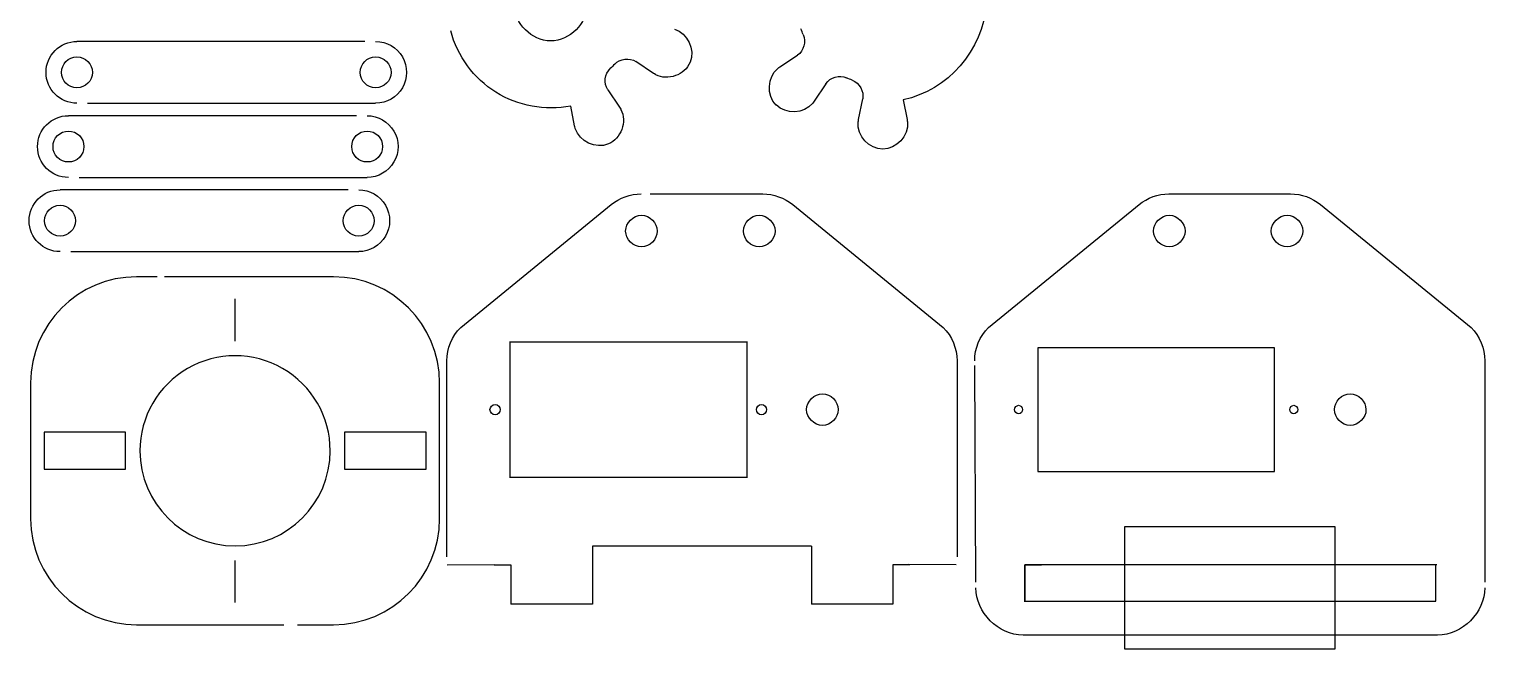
# Model space of a CAD drawing. Extents: x 2.1 to 27.9, y 0 to 17.
# Drawn here: x 13.5 to 27.92, y 0.6 to 6.74 of the extents above; entities that cross this region are included whole.
import ezdxf

# ---------------------------------------------------------------- set-up
doc = ezdxf.new("R2010")
doc.units = 0
doc.layers.get('0').update_dxf_attribs({"linetype": 'CONTINUOUS'})

msp = doc.modelspace()

# ---------------------------------------------------------------- linework, layer by layer
at = {"color": 7}
for p, q in [((16.829003, 6.616027), (13.976742, 6.616027)), ((19.686209, 6.299961), (19.513111, 6.416143)), ((20.938895, 6.364224), (21.112401, 6.480097)), ((13.823741, 6.310018), (13.823741, 6.310018)), ((16.781796, 6.310018), (16.781796, 6.310018)), ((19.234544, 6.137474), (19.350318, 5.963865)), ((21.39464, 6.197553), (21.278866, 6.024045)), ((14.082967, 6.004012), (16.934799, 6.004012)), ((18.906099, 5.779954), (18.86734, 5.976614)), ((21.71768, 5.842178), (21.758482, 6.046794)), ((22.159249, 6.038838), (22.198211, 5.842178)), ((16.745278, 5.881048), (13.89302, 5.881048)), ((13.740016, 5.575042), (13.740016, 5.575042)), ((16.698071, 5.575042), (16.698071, 5.575042)), ((13.999245, 5.269037), (16.851075, 5.269037)), ((16.661556, 5.146072), (13.809295, 5.146072)), ((19.655243, 5.106086), (20.768929, 5.106086)), ((24.791316, 5.106086), (25.996469, 5.106086)), ((17.777315, 3.783831), (19.267766, 5.00021)), ((21.065347, 5.00021), (22.555391, 3.783831)), ((23.004854, 3.783831), (24.495205, 5.00021)), ((26.292887, 5.00021), (27.78293, 3.783831)), ((13.656292, 4.840066), (13.656292, 4.840066)), ((16.614347, 4.840066), (16.614347, 4.840066)), ((13.91552, 4.534057), (16.767353, 4.534057)), ((14.771936, 4.284468), (14.567649, 4.284468)), ((16.518853, 4.284468), (14.843636, 4.284468)), ((15.543247, 3.648106), (15.543247, 4.065094)), ((18.264169, 3.641028), (20.610214, 3.641028)), ((18.264241, 3.644764), (18.264241, 2.292192)), ((20.610243, 3.644764), (20.610243, 2.292192)), ((25.837883, 3.580471), (23.491883, 3.580471)), ((23.491883, 3.580471), (23.491883, 2.356481)), ((25.837883, 2.356481), (25.837883, 3.580471)), ((17.640123, 1.508976), (17.640123, 3.451917)), ((22.69299, 3.451917), (22.69299, 1.508976)), ((22.878471, 1.259358), (22.86766, 3.406873)), ((27.920429, 3.451813), (27.920429, 1.259358)), ((13.517682, 3.234498), (13.517682, 1.887784)), ((17.56882, 1.887784), (17.56882, 3.234498)), ((14.459477, 2.745981), (13.652029, 2.745981)), ((13.652029, 2.745981), (13.652029, 2.378809)), ((14.459477, 2.378809), (14.459477, 2.745981)), ((17.434468, 2.745981), (16.627018, 2.745981)), ((16.627018, 2.745981), (16.627018, 2.378809)), ((17.434468, 2.378809), (17.434468, 2.745981)), ((13.652029, 2.378809), (14.459477, 2.378809)), ((16.627018, 2.378809), (17.434468, 2.378809)), ((23.491883, 2.356481), (25.837883, 2.356481)), ((20.610214, 2.295924), (18.264169, 2.295924)), ((26.437942, 1.807752), (24.350167, 1.807752)), ((24.350167, 1.807752), (24.350167, 0.598189)), ((26.437942, 0.598189), (26.437942, 1.807752)), ((21.250175, 1.61659), (19.082631, 1.61659)), ((19.082737, 1.61659), (19.082737, 1.039869)), ((21.250378, 1.61659), (21.250378, 1.039869)), ((15.543247, 1.057249), (15.543247, 1.474237)), ((17.644915, 1.431934), (18.109023, 1.433262)), ((18.109023, 1.4326), (18.275388, 1.4326)), ((18.275388, 1.4326), (18.275388, 1.039869)), ((22.22409, 1.4326), (22.057723, 1.4326)), ((22.057733, 1.4326), (22.057733, 1.039869)), ((22.685751, 1.431934), (22.213377, 1.433262)), ((23.36478, 1.064766), (23.36478, 1.431959)), ((23.36478, 1.431959), (23.529732, 1.431959)), ((27.4334, 1.431959), (23.36559, 1.431959)), ((23.36559, 1.431959), (23.36559, 1.072672)), ((27.444827, 1.431959), (27.279981, 1.431959)), ((27.4334, 1.072672), (27.4334, 1.431959)), ((19.082737, 1.039869), (18.275388, 1.039869)), ((22.057826, 1.039869), (21.250378, 1.039869)), ((23.36559, 1.072672), (27.4334, 1.072672)), ((14.567649, 0.837814), (16.026868, 0.837814)), ((16.161806, 0.837814), (16.518853, 0.837814)), ((27.45163, 0.735087), (23.347275, 0.735087)), ((24.350167, 0.598189), (26.437942, 0.598189))]:
    msp.add_line(p, q, dxfattribs=at)
for points in [[(18.668639, 6.621882), (18.480342, 6.621882), (18.308774, 6.793652), (18.308774, 6.982155)], [(19.029012, 6.982155), (19.029012, 6.793652), (18.857444, 6.621882), (18.668639, 6.621882)], [(22.980465, 6.980726), (22.952721, 6.533343), (22.597957, 6.126762), (22.159249, 6.038838)], [(18.125885, 6.11289), (17.907498, 6.249471), (17.744194, 6.471429), (17.678607, 6.720417)], [(19.895519, 6.73837), (20.025061, 6.697974), (20.101457, 6.53579), (20.049234, 6.409921)], [(21.170339, 6.684102), (21.202163, 6.614232), (21.176253, 6.522634), (21.112401, 6.480097)], [(21.170339, 6.684102), (21.161769, 6.70277), (21.153813, 6.721741), (21.146876, 6.741122)], [(13.670735, 6.310018), (13.670735, 6.479018), (13.807734, 6.616027), (13.976742, 6.616027)], [(16.934799, 6.616027), (17.044123, 6.616027), (17.145148, 6.5577), (17.199809, 6.463022)], [(13.823741, 6.310018), (13.823741, 6.394519), (13.892242, 6.463022), (13.976742, 6.463022)], [(13.976742, 6.463022), (14.061242, 6.463022), (14.129745, 6.394519), (14.129745, 6.310018)], [(16.781796, 6.310018), (16.781796, 6.394519), (16.850299, 6.463022), (16.934799, 6.463022)], [(16.934799, 6.463022), (17.019297, 6.463022), (17.0878, 6.394519), (17.0878, 6.310018)], [(17.199809, 6.463022), (17.254472, 6.368345), (17.254472, 6.251695), (17.199809, 6.157017)], [(19.234544, 6.137474), (19.191806, 6.201324), (19.202517, 6.295779), (19.25882, 6.348006)], [(19.302376, 6.391562), (19.288504, 6.376668), (19.27402, 6.362184), (19.25882, 6.348006)], [(19.302376, 6.391562), (19.354909, 6.447967), (19.449159, 6.459086), (19.513111, 6.416243)], [(20.049234, 6.409921), (19.997418, 6.284354), (19.828807, 6.223156), (19.708649, 6.286805)], [(20.901258, 5.986715), (20.805172, 6.082901), (20.813535, 6.261915), (20.918189, 6.349025)], [(20.918189, 6.349025), (20.919009, 6.349025), (20.919618, 6.349025), (20.920649, 6.351677)], [(20.920639, 6.350759), (20.926449, 6.355657), (20.932368, 6.359939), (20.938895, 6.364325)], [(13.976742, 6.004012), (13.807734, 6.004012), (13.670735, 6.141011), (13.670735, 6.310018)], [(13.976742, 6.157017), (13.892242, 6.157017), (13.823741, 6.22552), (13.823741, 6.310018)], [(14.129745, 6.310018), (14.129745, 6.22552), (14.061242, 6.157017), (13.976742, 6.157017)], [(16.934799, 6.157017), (16.850299, 6.157017), (16.781796, 6.22552), (16.781796, 6.310018)], [(17.0878, 6.310018), (17.0878, 6.22552), (17.019297, 6.157017), (16.934799, 6.157017)], [(19.705897, 6.288233), (19.69896, 6.292004), (19.692332, 6.295779), (19.686209, 6.29986)], [(19.708649, 6.286805), (19.707537, 6.286805), (19.706506, 6.286805), (19.705897, 6.289457)], [(21.39464, 6.197553), (21.437174, 6.261609), (21.528366, 6.287823), (21.59844, 6.255693)], [(21.655154, 6.232231), (21.636181, 6.239475), (21.617104, 6.24733), (21.59844, 6.255693)], [(21.655154, 6.232231), (21.727372, 6.205099), (21.773579, 6.122274), (21.758482, 6.046794)], [(17.199809, 6.157017), (17.145148, 6.062339), (17.044123, 6.004012), (16.934799, 6.004012)], [(18.86734, 5.976614), (18.614882, 5.926532), (18.343968, 5.976614), (18.125885, 6.11289)], [(19.363783, 5.941731), (19.427024, 5.821368), (19.366217, 5.652656), (19.240461, 5.600839)], [(19.350318, 5.963865), (19.354909, 5.957643), (19.358679, 5.950911), (19.362455, 5.944383)], [(19.362455, 5.944484), (19.363275, 5.944484), (19.363275, 5.941832), (19.363778, 5.941832)], [(21.263364, 6.00334), (21.17656, 5.898583), (20.997648, 5.890627), (20.901258, 5.986816)], [(21.265404, 6.005686), (21.264584, 6.005686), (21.264081, 6.003034), (21.263261, 6.003034)], [(21.278866, 6.024045), (21.274686, 6.017823), (21.270299, 6.011602), (21.265404, 6.005585)], [(13.587013, 5.575042), (13.587013, 5.744038), (13.724012, 5.881048), (13.89302, 5.881048)], [(16.851075, 5.881048), (16.960403, 5.881048), (17.061424, 5.822724), (17.116087, 5.728047)], [(18.911607, 5.75782), (18.909464, 5.765164), (18.907832, 5.772408), (18.906099, 5.780058)], [(21.958099, 5.548612), (21.821926, 5.548612), (21.701461, 5.681012), (21.713905, 5.816575)], [(21.713905, 5.816575), (21.713905, 5.816575), (21.713905, 5.819328), (21.714725, 5.819533)], [(21.714212, 5.819734), (21.715032, 5.827284), (21.715852, 5.834833), (21.71768, 5.842178)], [(22.201987, 5.816575), (22.214533, 5.681012), (22.093965, 5.548612), (21.958099, 5.548612)], [(22.198211, 5.842178), (22.200143, 5.834833), (22.200963, 5.827284), (22.20168, 5.819734)], [(22.20168, 5.819734), (22.2025, 5.819734), (22.2025, 5.816981), (22.2025, 5.816676)], [(13.740016, 5.575042), (13.740016, 5.65954), (13.80852, 5.728047), (13.89302, 5.728047)], [(13.89302, 5.728047), (13.977517, 5.728047), (14.04602, 5.65954), (14.04602, 5.575042)], [(16.698071, 5.575042), (16.698071, 5.65954), (16.766577, 5.728047), (16.851075, 5.728047)], [(16.851075, 5.728047), (16.935575, 5.728047), (17.004075, 5.65954), (17.004075, 5.575042)], [(17.116087, 5.728047), (17.17075, 5.633369), (17.17075, 5.516719), (17.116087, 5.422038)], [(18.912626, 5.754657), (18.911806, 5.754657), (18.911806, 5.757413), (18.911621, 5.757921)], [(19.240461, 5.600839), (19.115101, 5.548612), (18.952716, 5.624607), (18.912626, 5.754657)], [(13.89302, 5.269037), (13.724012, 5.269037), (13.587013, 5.406036), (13.587013, 5.575042)], [(13.89302, 5.422038), (13.80852, 5.422038), (13.740016, 5.490544), (13.740016, 5.575042)], [(14.04602, 5.575042), (14.04602, 5.490544), (13.977517, 5.422038), (13.89302, 5.422038)], [(16.851075, 5.422038), (16.766577, 5.422038), (16.698071, 5.490544), (16.698071, 5.575042)], [(17.004075, 5.575042), (17.004075, 5.490544), (16.935575, 5.422038), (16.851075, 5.422038)], [(17.116087, 5.422038), (17.061424, 5.32736), (16.960403, 5.269037), (16.851075, 5.269037)], [(13.503288, 4.840066), (13.503288, 5.009062), (13.64029, 5.146072), (13.809295, 5.146072)], [(16.767353, 5.146072), (16.876678, 5.146072), (16.977699, 5.087749), (17.032364, 4.993067)], [(19.267766, 5.00021), (19.350694, 5.067939), (19.457083, 5.106086), (19.563879, 5.106086)], [(20.768929, 5.106086), (20.876033, 5.106086), (20.982419, 5.067939), (21.065347, 5.00021)], [(24.495205, 5.00021), (24.578234, 5.06804), (24.68462, 5.106086), (24.791316, 5.106086)], [(25.996469, 5.106086), (26.10357, 5.106086), (26.209959, 5.06804), (26.292887, 5.00021)], [(13.656292, 4.840066), (13.656292, 4.924564), (13.724798, 4.993067), (13.809295, 4.993067)], [(13.809295, 4.993067), (13.893795, 4.993067), (13.962296, 4.924564), (13.962296, 4.840066)], [(16.614347, 4.840066), (16.614347, 4.924564), (16.682855, 4.993067), (16.767353, 4.993067)], [(16.767353, 4.993067), (16.85185, 4.993067), (16.920356, 4.924564), (16.920356, 4.840066)], [(17.032364, 4.993067), (17.087027, 4.898389), (17.087027, 4.78174), (17.032364, 4.687062)], [(13.809295, 4.534057), (13.64029, 4.534057), (13.503288, 4.671056), (13.503288, 4.840066)], [(13.809295, 4.687062), (13.724798, 4.687062), (13.656292, 4.755565), (13.656292, 4.840066)], [(13.962296, 4.840066), (13.962296, 4.755565), (13.893795, 4.687062), (13.809295, 4.687062)], [(16.767353, 4.687062), (16.682855, 4.687062), (16.614347, 4.755565), (16.614347, 4.840066)], [(16.920356, 4.840066), (16.920356, 4.755565), (16.85185, 4.687062), (16.767353, 4.687062)], [(19.41118, 4.738062), (19.41118, 4.819663), (19.485745, 4.894431), (19.567652, 4.894431)], [(19.567652, 4.894431), (19.649155, 4.894431), (19.723817, 4.819663), (19.723817, 4.738062)], [(20.577879, 4.738062), (20.577879, 4.819663), (20.652547, 4.894431), (20.734351, 4.894431)], [(20.734351, 4.894431), (20.816258, 4.894431), (20.890516, 4.819663), (20.890516, 4.738062)], [(24.63872, 4.738062), (24.63872, 4.819663), (24.713285, 4.894431), (24.795192, 4.894431)], [(24.795192, 4.894431), (24.876691, 4.894431), (24.951354, 4.819663), (24.951354, 4.738062)], [(25.805419, 4.738062), (25.805419, 4.819663), (25.879981, 4.894431), (25.961787, 4.894431)], [(25.961787, 4.894431), (26.043694, 4.894431), (26.118056, 4.819663), (26.118056, 4.738062)], [(17.032364, 4.687062), (16.977699, 4.592384), (16.876678, 4.534057), (16.767353, 4.534057)], [(19.567652, 4.581488), (19.485745, 4.581488), (19.41118, 4.656155), (19.41118, 4.738062)], [(19.723817, 4.738062), (19.723817, 4.656155), (19.649155, 4.581488), (19.567652, 4.581488)], [(20.734351, 4.581488), (20.652547, 4.581488), (20.577879, 4.656155), (20.577879, 4.738062)], [(20.890516, 4.738062), (20.890516, 4.656155), (20.816258, 4.581488), (20.734351, 4.581488)], [(24.795192, 4.581488), (24.713285, 4.581488), (24.63872, 4.656256), (24.63872, 4.738062)], [(24.951354, 4.738062), (24.951354, 4.656256), (24.876691, 4.581488), (24.795192, 4.581488)], [(25.961787, 4.581488), (25.879981, 4.581488), (25.805419, 4.656256), (25.805419, 4.738062)], [(26.118056, 4.738062), (26.118056, 4.656256), (26.043694, 4.581488), (25.961787, 4.581488)], [(14.567649, 4.284468), (13.990167, 4.284468), (13.517682, 3.811985), (13.517682, 3.234498)], [(17.56882, 3.234498), (17.56882, 3.811985), (17.096338, 4.284468), (16.518853, 4.284468)], [(17.640123, 3.451917), (17.640123, 3.575033), (17.690611, 3.697027), (17.777315, 3.783831)], [(22.555391, 3.783831), (22.642502, 3.697027), (22.69299, 3.575033), (22.69299, 3.451917)], [(22.86766, 3.451813), (22.86766, 3.575033), (22.91805, 3.697027), (23.004854, 3.783831)], [(27.78293, 3.783831), (27.870042, 3.697027), (27.920429, 3.575033), (27.920429, 3.451813)], [(16.014192, 3.376782), (15.722772, 3.545084), (15.363723, 3.545084), (15.072303, 3.376782)], [(15.072303, 3.376782), (14.780886, 3.208578), (14.601362, 2.897675), (14.601362, 2.56117)], [(16.485133, 2.56117), (16.485133, 2.897675), (16.305608, 3.208578), (16.014192, 3.376782)], [(21.203153, 2.968528), (21.203153, 3.050435), (21.277509, 3.125203), (21.359421, 3.125203)], [(21.359421, 3.125203), (21.441326, 3.125203), (21.515787, 3.050435), (21.515483, 2.968528)], [(26.43069, 2.968528), (26.43069, 3.050435), (26.504948, 3.125203), (26.586855, 3.125203)], [(26.586855, 3.125203), (26.668762, 3.125203), (26.743327, 3.050435), (26.743023, 2.968528)], [(18.067052, 2.968597), (18.067052, 2.995275), (18.091455, 3.019737), (18.118138, 3.019737)], [(18.118138, 2.917625), (18.091455, 2.917625), (18.067052, 2.941864), (18.067052, 2.968597)], [(18.118138, 3.019737), (18.144816, 3.019737), (18.169059, 2.995275), (18.169059, 2.968597)], [(18.169059, 2.968597), (18.169059, 2.941864), (18.144816, 2.917625), (18.118138, 2.917625)], [(20.705424, 2.968597), (20.705424, 2.995498), (20.729663, 3.019737), (20.756565, 3.019737)], [(20.756565, 2.917625), (20.729663, 2.917625), (20.705424, 2.941864), (20.705424, 2.968597)], [(20.756565, 3.019737), (20.78319, 3.019737), (20.807432, 2.995498), (20.807432, 2.968597)], [(20.807432, 2.968597), (20.807432, 2.941864), (20.78319, 2.917625), (20.756565, 2.917625)], [(21.359421, 2.812159), (21.277509, 2.812159), (21.203153, 2.886517), (21.203153, 2.968528)], [(21.515483, 2.968528), (21.516303, 2.886517), (21.441326, 2.812159), (21.359421, 2.812159)], [(23.262363, 2.968633), (23.262363, 2.99113), (23.281365, 3.011428), (23.302431, 3.011428)], [(23.302431, 2.926034), (23.281365, 2.926034), (23.262363, 2.946232), (23.262363, 2.968633)], [(23.302431, 3.011428), (23.323309, 3.011428), (23.342312, 2.99113), (23.342312, 2.968633)], [(23.342312, 2.968633), (23.342312, 2.946232), (23.323309, 2.926034), (23.302431, 2.926034)], [(25.987558, 2.968633), (25.987558, 2.99113), (26.006468, 3.011428), (26.027534, 3.011428)], [(26.027534, 2.926034), (26.006468, 2.926034), (25.987558, 2.946232), (25.987558, 2.968633)], [(26.027534, 3.011428), (26.048412, 3.011428), (26.067414, 2.99113), (26.067414, 2.968633)], [(26.067414, 2.968633), (26.067414, 2.946232), (26.048412, 2.926034), (26.027534, 2.926034)], [(26.586855, 2.812159), (26.504948, 2.812159), (26.43069, 2.886517), (26.43069, 2.968528)], [(26.743023, 2.968528), (26.743843, 2.886517), (26.668762, 2.812159), (26.586855, 2.812159)], [(14.601362, 2.56117), (14.601362, 2.040962), (15.023138, 1.619282), (15.543247, 1.619282)], [(15.543247, 1.619282), (16.063458, 1.619282), (16.485133, 2.040962), (16.485133, 2.56117)], [(13.517682, 1.887784), (13.517682, 1.310297), (13.990167, 0.837814), (14.567649, 0.837814)], [(16.518853, 0.837814), (17.096328, 0.837814), (17.56882, 1.310297), (17.56882, 1.887784)], [(23.347275, 0.735087), (23.101652, 0.735087), (22.878471, 0.958368), (22.878471, 1.204298)], [(27.920429, 1.204298), (27.920429, 0.958368), (27.696943, 0.735087), (27.45163, 0.735087)]]:
    msp.add_open_spline(points, degree=3, dxfattribs=at)

doc.saveas('drawing.dxf')
